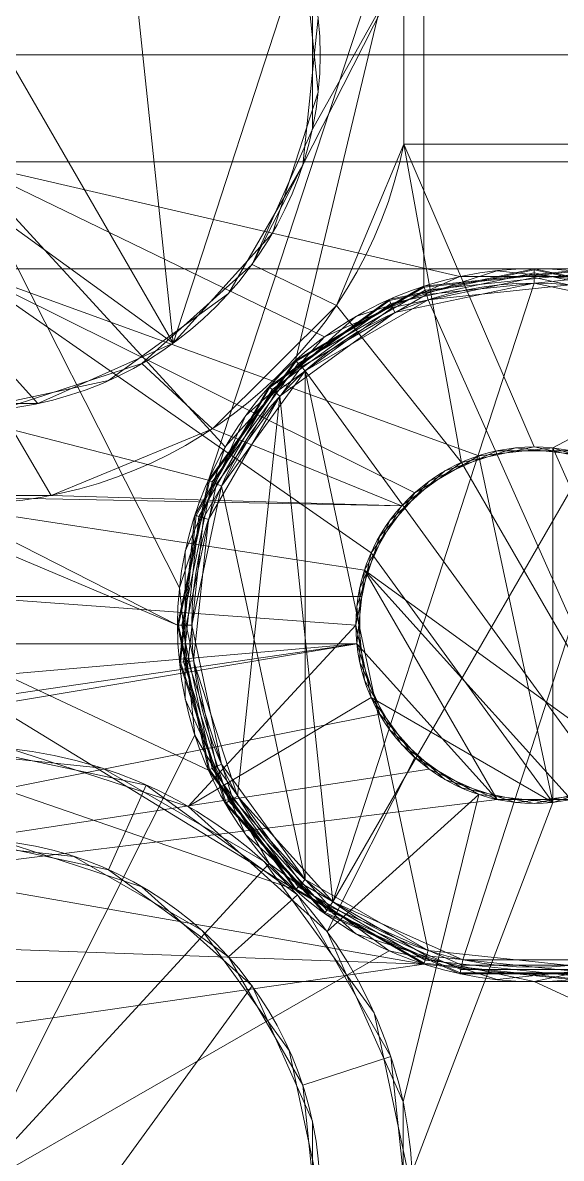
# Model space of a CAD drawing. Header units: millimetres. Extents: x -7.6 to 23.6, y 0 to 40.
# Drawn here: x 8.41 to 12.19, y 24.26 to 32.23 of the extents above; entities that cross this region are included whole.
import ezdxf

# ---------------------------------------------------------------- set-up
doc = ezdxf.new("R2010")
doc.units = ezdxf.units.MM
doc.layers.add('1', color=7, linetype='CONTINUOUS', true_color=0xffffff)

msp = doc.modelspace()

# ---------------------------------------------------------------- linework, layer by layer
at = {"layer": '1', "color": 30, "linetype": 'CONTINUOUS', "lineweight": 13}
for p, q in [((16, 32, 9.6), (0, 32, 9.6)), ((16, 32, 6.4), (0, 32, 6.4)), ((16, 32, 6.4), (0, 32, 6.4)), ((16, 32, 3.2), (0, 32, 3.2)), ((16, 32, 9.6), (8, 32, 9.6)), ((8, 32, 3.6), (16, 32, 3.6)), ((14.5, 30.5, 6.4), (1.5, 30.5, 6.4)), ((14.5, 30.5, 8.6), (1.5, 30.5, 8.6)), ((14.5, 30.5, 3.2), (1.5, 30.5, 3.2)), ((14.5, 30.5, 5.4), (1.5, 30.5, 5.4))]:
    msp.add_line(p, q, dxfattribs=at)
at = {"layer": '1', "color": 253, "linetype": 'CONTINUOUS', "lineweight": 13}
for p, q in [((11.0874, 31.375, 2.2), (11.0874, 31.375)), ((11.0874, 31.375), (14.5, 31.375)), ((11.0874, 31.375, 2.2), (14.5, 31.375, 2.2)), ((1.5, 25.5), (14.5, 25.5)), ((1.5, 25.5, 2.2), (14.5, 25.5, 2.2))]:
    msp.add_line(p, q, dxfattribs=at)
for centre, radius in [((8, 32, 2.2), 2.5), ((12, 28, 3.2), 2.5), ((12, 28, 5), 2.4), ((12, 28, 2.2), 1.25), ((12, 28, 3.75), 1.25)]:
    msp.add_circle(centre, radius, dxfattribs=at)
at = {"layer": '1', "color": 253, "linetype": 'CONTINUOUS', "lineweight": 13, "extrusion": (0, 0, -1)}
for centre in [(-8, 32), (-12, 28, -4.9)]:
    msp.add_circle(centre, 2.5, dxfattribs=at)
at = {"layer": '1', "color": 30, "linetype": 'CONTINUOUS', "lineweight": 13}
for centre, radius in [((12, 28, 9.6), 2.5), ((12, 28, 6.4), 2.5), ((12, 28, 11.4), 2.4), ((12, 28, 8.2), 2.4), ((12, 28, 8.6), 1.25), ((12, 28, 10.15), 1.25), ((12, 28, 5.4), 1.25), ((12, 28, 6.95), 1.25), ((8, 24, 6.4), 3.15), ((8, 24, 3.2), 3.15), ((8, 24, 8.6), 2.5), ((8, 24, 6.4), 2.5), ((8, 24, 5.4), 2.5), ((8, 24, 3.2), 2.5)]:
    msp.add_circle(centre, radius, dxfattribs=at)
at = {"layer": '1', "color": 30, "linetype": 'CONTINUOUS', "lineweight": 13, "extrusion": (0, 0, -1)}
for centre, radius in [((-12, 28, -11.3), 2.5), ((-12, 28, -8.1), 2.5), ((-8, 24, -8.6), 3.15), ((-8, 24, -5.4), 3.15)]:
    msp.add_circle(centre, radius, dxfattribs=at)
at = {"layer": '1', "color": 253, "linetype": 'CONTINUOUS', "lineweight": 13, "extrusion": (0, 0, -1)}
for centre in [(-8, 32, -2.2), (-8, 32)]:
    msp.add_arc(centre, 3.15, 191.44415, 348.55585, dxfattribs=at)
at = {"layer": '1', "color": 30, "linetype": 'CONTINUOUS', "lineweight": 13}
for points in [[(8, 32, 9.6), (16, 32, 9.6), (16, 40, 4.9812), (8, 40, 4.9812)], [(8, 32, 3.6), (8, 40, 3.6), (8.5, 39.5, 3.6), (8.5, 32.5, 3.6)], [(16, 32, 3.6), (8, 32, 3.6), (8.5, 32.5, 3.6), (15.5, 32.5, 3.6)], [(14.5, 30.5, 6.4), (1.5, 30.5, 6.4), (0, 32, 6.4), (16, 32, 6.4)], [(0, 32, 6.4), (0, 32, 9.6), (16, 32, 9.6), (16, 32, 6.4)], [(14.5, 30.5, 3.2), (1.5, 30.5, 3.2), (0, 32, 3.2), (16, 32, 3.2)], [(0, 32, 3.2), (0, 32, 6.4), (16, 32, 6.4), (16, 32, 3.2)], [(16, 32, 3.6), (16, 32, 9.6), (8, 32, 9.6), (8, 32, 3.6)], [(8, 31.25, 9.6), (15.25, 31.25, 9.6), (15.25, 32, 9.6), (8, 32, 9.6)], [(8, 31.25, 6.4), (15.25, 31.25, 6.4), (15.25, 32, 6.4), (8, 32, 6.4)], [(15.25, 31.25, 9.6), (8, 31.25, 9.6), (11.4802, 30.4454, 9.6), (12.5198, 30.4454, 9.6)], [(8, 31.25, 9.6), (10.5305, 30.0225, 9.6), (11.4802, 30.4454, 9.6)], [(8, 31.25, 9.6), (9.5137, 28.2613, 9.6), (9.8349, 29.25, 9.6)], [(9.8349, 29.25, 9.6), (10.5305, 30.0225, 9.6), (8, 31.25, 9.6)], [(8, 31.25, 9.6), (8, 24, 9.6), (9.6224, 27.2275, 9.6), (9.5137, 28.2613, 9.6)], [(15.25, 31.25, 6.4), (8, 31.25, 6.4), (11.4802, 30.4454, 6.4), (12.5198, 30.4454, 6.4)], [(8, 31.25, 6.4), (10.5305, 30.0225, 6.4), (11.4802, 30.4454, 6.4)], [(8, 31.25, 6.4), (9.5137, 28.2613, 6.4), (9.8349, 29.25, 6.4)], [(9.8349, 29.25, 6.4), (10.5305, 30.0225, 6.4), (8, 31.25, 6.4)], [(8, 31.25, 6.4), (8, 24, 6.4), (9.6224, 27.2275, 6.4), (9.5137, 28.2613, 6.4)], [(14.5, 30.5, 6.4), (14.5, 30.5, 8.6), (1.5, 30.5, 8.6), (1.5, 30.5, 6.4)], [(14.5, 30.5, 3.2), (14.5, 30.5, 5.4), (1.5, 30.5, 5.4), (1.5, 30.5, 3.2)], [(8, 30.5, 8.6), (11.1636, 28.9289, 8.6), (10.8581, 28.5084, 8.6)], [(12.1307, 29.2432, 8.6), (11.6137, 29.1888, 8.6), (8, 30.5, 8.6), (14.5, 30.5, 8.6)], [(11.6137, 29.1888, 8.6), (11.1636, 28.9289, 8.6), (8, 30.5, 8.6)], [(10.8581, 28.5084, 8.6), (10.7925, 28.2, 8.6), (8, 28.2, 8.6), (8, 30.5, 8.6)], [(8, 30.5, 5.4), (11.1636, 28.9289, 5.4), (10.8581, 28.5084, 5.4)], [(12.1307, 29.2432, 5.4), (11.6137, 29.1888, 5.4), (8, 30.5, 5.4), (14.5, 30.5, 5.4)], [(11.6137, 29.1888, 5.4), (11.1636, 28.9289, 5.4), (8, 30.5, 5.4)], [(10.8581, 28.5084, 5.4), (10.7925, 28.2, 5.4), (8, 28.2, 5.4), (8, 30.5, 5.4)], [(10.75, 30.1651, 9.6), (10.75, 30.1651, 11.3), (11.7387, 30.4863, 11.3), (11.7387, 30.4863, 9.6)], [(10.75, 30.1651, 6.4), (10.75, 30.1651, 8.1), (11.7387, 30.4863, 8.1), (11.7387, 30.4863, 6.4)], [(11.2298, 30.3704, 11.3383), (12.2605, 30.4787, 11.3383), (12.2613, 30.4863, 11.3), (11.2275, 30.3776, 11.3)], [(11.2298, 30.3704, 8.1383), (12.2605, 30.4787, 8.1383), (12.2613, 30.4863, 8.1), (11.2275, 30.3776, 8.1)], [(11.2365, 30.3498, 11.3707), (12.2583, 30.4572, 11.3707), (12.2605, 30.4787, 11.3383), (11.2298, 30.3704, 11.3383)], [(11.2365, 30.3498, 8.1707), (12.2583, 30.4572, 8.1707), (12.2605, 30.4787, 8.1383), (11.2298, 30.3704, 8.1383)], [(11.2465, 30.3189, 11.3924), (12.2549, 30.4249, 11.3924), (12.2583, 30.4572, 11.3707), (11.2365, 30.3498, 11.3707)], [(11.2465, 30.3189, 8.1924), (12.2549, 30.4249, 8.1924), (12.2583, 30.4572, 8.1707), (11.2365, 30.3498, 8.1707)], [(11.7387, 30.4863, 9.6), (11.7387, 30.4863, 11.3), (12.7725, 30.3776, 11.3), (12.7725, 30.3776, 9.6)], [(11.7387, 30.4863, 6.4), (11.7387, 30.4863, 8.1), (12.7725, 30.3776, 8.1), (12.7725, 30.3776, 6.4)], [(14.5, 30.5, 8.6), (12.625, 29.0825, 8.6), (12.1307, 29.2432, 8.6)], [(14.5, 30.5, 5.4), (12.625, 29.0825, 5.4), (12.1307, 29.2432, 5.4)], [(10.3323, 29.8522, 11.3383), (11.2298, 30.3704, 11.3383), (11.2275, 30.3776, 11.3), (10.3272, 29.8579, 11.3)], [(10.3323, 29.8522, 8.1383), (11.2298, 30.3704, 8.1383), (11.2275, 30.3776, 8.1), (10.3272, 29.8579, 8.1)], [(10.3468, 29.8361, 11.3707), (11.2365, 30.3498, 11.3707), (11.2298, 30.3704, 11.3383), (10.3323, 29.8522, 11.3383)], [(10.3468, 29.8361, 8.1707), (11.2365, 30.3498, 8.1707), (11.2298, 30.3704, 8.1383), (10.3323, 29.8522, 8.1383)], [(11.2584, 30.2825, 11.4), (12.2509, 30.3869, 11.4), (12.2549, 30.4249, 11.3924), (11.2465, 30.3189, 11.3924)], [(11.2584, 30.2825, 8.2), (12.2509, 30.3869, 8.2), (12.2549, 30.4249, 8.1924), (11.2465, 30.3189, 8.1924)], [(13.2, 25.9215, 11.4), (13.2, 30.0785, 11.4), (12.2509, 30.3869, 11.4), (11.2584, 30.2825, 11.4)], [(13.2, 25.9215, 8.2), (13.2, 30.0785, 8.2), (12.2509, 30.3869, 8.2), (11.2584, 30.2825, 8.2)], [(10.3685, 29.812, 11.3924), (11.2465, 30.3189, 11.3924), (11.2365, 30.3498, 11.3707), (10.3468, 29.8361, 11.3707)], [(10.3685, 29.812, 8.1924), (11.2465, 30.3189, 8.1924), (11.2365, 30.3498, 8.1707), (10.3468, 29.8361, 8.1707)], [(10.3941, 29.7835, 11.4), (11.2584, 30.2825, 11.4), (11.2465, 30.3189, 11.3924), (10.3685, 29.812, 11.3924)], [(10.3941, 29.7835, 8.2), (11.2584, 30.2825, 8.2), (11.2465, 30.3189, 8.1924), (10.3685, 29.812, 8.1924)], [(11.2584, 30.2825, 11.4), (10.3941, 29.7835, 11.4), (13.2, 25.9215, 11.4)], [(11.2584, 30.2825, 8.2), (10.3941, 29.7835, 8.2), (13.2, 25.9215, 8.2)], [(9.9775, 29.4695, 9.6), (9.9775, 29.4695, 11.3), (10.75, 30.1651, 11.3), (10.75, 30.1651, 9.6)], [(9.9775, 29.4695, 6.4), (9.9775, 29.4695, 8.1), (10.75, 30.1651, 8.1), (10.75, 30.1651, 6.4)], [(9.7231, 29.0137, 11.3383), (10.3323, 29.8522, 11.3383), (10.3272, 29.8579, 11.3), (9.7161, 29.0168, 11.3)], [(9.7231, 29.0137, 8.1383), (10.3323, 29.8522, 8.1383), (10.3272, 29.8579, 8.1), (9.7161, 29.0168, 8.1)], [(9.7429, 29.0049, 11.3707), (10.3468, 29.8361, 11.3707), (10.3323, 29.8522, 11.3383), (9.7231, 29.0137, 11.3383)], [(9.7429, 29.0049, 8.1707), (10.3468, 29.8361, 8.1707), (10.3323, 29.8522, 8.1383), (9.7231, 29.0137, 8.1383)], [(9.7725, 28.9917, 11.3924), (10.3685, 29.812, 11.3924), (10.3468, 29.8361, 11.3707), (9.7429, 29.0049, 11.3707)], [(9.7725, 28.9917, 8.1924), (10.3685, 29.812, 8.1924), (10.3468, 29.8361, 8.1707), (9.7429, 29.0049, 8.1707)], [(9.8075, 28.9762, 11.4), (10.3941, 29.7835, 11.4), (10.3685, 29.812, 11.3924), (9.7725, 28.9917, 11.3924)], [(9.8075, 28.9762, 8.2), (10.3941, 29.7835, 8.2), (10.3685, 29.812, 8.1924), (9.7725, 28.9917, 8.1924)], [(10.3941, 26.2165, 11.4), (10.3941, 29.7835, 11.4), (9.8075, 28.9762, 11.4)], [(10.3941, 26.2165, 8.2), (10.3941, 29.7835, 8.2), (9.8075, 28.9762, 8.2)], [(10.3941, 29.7835, 11.4), (10.3941, 26.2165, 11.4), (11.2584, 25.7175, 11.4)], [(11.2584, 25.7175, 11.4), (12.2509, 25.6131, 11.4), (13.2, 25.9215, 11.4), (10.3941, 29.7835, 11.4)], [(10.3941, 29.7835, 8.2), (10.3941, 26.2165, 8.2), (11.2584, 25.7175, 8.2)], [(11.2584, 25.7175, 8.2), (12.2509, 25.6131, 8.2), (13.2, 25.9215, 8.2), (10.3941, 29.7835, 8.2)], [(9.5546, 28.5198, 9.6), (9.5546, 28.5198, 11.3), (9.9775, 29.4695, 11.3), (9.9775, 29.4695, 9.6)], [(9.5546, 28.5198, 6.4), (9.5546, 28.5198, 8.1), (9.9775, 29.4695, 8.1), (9.9775, 29.4695, 6.4)], [(11.8693, 29.2432, 8.6), (11.8693, 29.2432, 10.15), (11.375, 29.0825, 10.15), (11.375, 29.0825, 8.6)], [(11.8693, 29.2432, 5.4), (11.8693, 29.2432, 6.95), (11.375, 29.0825, 6.95), (11.375, 29.0825, 5.4)], [(11.6137, 29.1888, 10.15), (12.1307, 29.2432, 10.15), (12.1307, 26.7568, 10.15)], [(11.6137, 29.1888, 6.95), (12.1307, 29.2432, 6.95), (12.1307, 26.7568, 6.95)], [(12.3863, 29.1888, 8.6), (12.3863, 29.1888, 10.15), (11.8693, 29.2432, 10.15), (11.8693, 29.2432, 8.6)], [(12.3863, 29.1888, 5.4), (12.3863, 29.1888, 6.95), (11.8693, 29.2432, 6.95), (11.8693, 29.2432, 5.4)], [(13.0113, 27.2653, 10.15), (12.1307, 29.2432, 10.15), (12.625, 29.0825, 10.15)], [(13.0113, 27.2653, 10.15), (12.625, 26.9175, 10.15), (12.1307, 26.7568, 10.15), (12.1307, 29.2432, 10.15)], [(13.0113, 27.2653, 6.95), (12.1307, 29.2432, 6.95), (12.625, 29.0825, 6.95)], [(13.0113, 27.2653, 6.95), (12.625, 26.9175, 6.95), (12.1307, 26.7568, 6.95), (12.1307, 29.2432, 6.95)], [(12.1307, 26.7568, 10.15), (10.8581, 28.5084, 10.15), (11.1636, 28.9289, 10.15), (11.6137, 29.1888, 10.15)], [(12.1307, 26.7568, 6.95), (10.8581, 28.5084, 6.95), (11.1636, 28.9289, 6.95), (11.6137, 29.1888, 6.95)], [(11.375, 29.0825, 8.6), (11.375, 29.0825, 10.15), (10.9887, 28.7347, 10.15), (10.9887, 28.7347, 8.6)], [(11.375, 29.0825, 5.4), (11.375, 29.0825, 6.95), (10.9887, 28.7347, 6.95), (10.9887, 28.7347, 5.4)], [(9.5076, 28, 11.3383), (9.7231, 29.0137, 11.3383), (9.7161, 29.0168, 11.3), (9.5, 28, 11.3)], [(9.5076, 28, 8.1383), (9.7231, 29.0137, 8.1383), (9.7161, 29.0168, 8.1), (9.5, 28, 8.1)], [(9.5293, 28, 11.3707), (9.7429, 29.0049, 11.3707), (9.7231, 29.0137, 11.3383), (9.5076, 28, 11.3383)], [(9.5293, 28, 8.1707), (9.7429, 29.0049, 8.1707), (9.7231, 29.0137, 8.1383), (9.5076, 28, 8.1383)], [(9.5617, 28, 11.3924), (9.7725, 28.9917, 11.3924), (9.7429, 29.0049, 11.3707), (9.5293, 28, 11.3707)], [(9.5617, 28, 8.1924), (9.7725, 28.9917, 8.1924), (9.7429, 29.0049, 8.1707), (9.5293, 28, 8.1707)], [(9.6, 28, 11.4), (9.8075, 28.9762, 11.4), (9.7725, 28.9917, 11.3924), (9.5617, 28, 11.3924)], [(9.6, 28, 8.2), (9.8075, 28.9762, 8.2), (9.7725, 28.9917, 8.1924), (9.5617, 28, 8.1924)], [(9.8075, 28.9762, 11.4), (9.6, 28, 11.4), (9.8075, 27.0238, 11.4), (10.3941, 26.2165, 11.4)], [(9.8075, 28.9762, 8.2), (9.6, 28, 8.2), (9.8075, 27.0238, 8.2), (10.3941, 26.2165, 8.2)], [(10.9887, 28.7347, 8.6), (10.9887, 28.7347, 10.15), (10.7773, 28.2599, 10.15), (10.7773, 28.2599, 8.6)], [(10.9887, 28.7347, 5.4), (10.9887, 28.7347, 6.95), (10.7773, 28.2599, 6.95), (10.7773, 28.2599, 5.4)], [(9.5546, 27.4802, 9.6), (9.5546, 27.4802, 11.3), (9.5546, 28.5198, 11.3), (9.5546, 28.5198, 9.6)], [(9.5546, 27.4802, 6.4), (9.5546, 27.4802, 8.1), (9.5546, 28.5198, 8.1), (9.5546, 28.5198, 6.4)], [(10.8581, 27.4916, 10.15), (10.75, 28, 10.15), (10.8581, 28.5084, 10.15), (12.1307, 26.7568, 10.15)], [(10.8581, 27.4916, 6.95), (10.75, 28, 6.95), (10.8581, 28.5084, 6.95), (12.1307, 26.7568, 6.95)], [(10.7773, 28.2599, 8.6), (10.7773, 28.2599, 10.15), (10.7773, 27.7401, 10.15), (10.7773, 27.7401, 8.6)], [(10.7773, 28.2599, 5.4), (10.7773, 28.2599, 6.95), (10.7773, 27.7401, 6.95), (10.7773, 27.7401, 5.4)], [(8, 28.2, 8.6), (10.75, 28, 8.6), (9.575, 26.728, 8.6), (8.3293, 27.1327, 8.6)], [(8, 28.2, 8.6), (10.7925, 28.2, 8.6), (10.75, 28, 8.6)], [(8, 28.2, 5.4), (10.75, 28, 5.4), (9.575, 26.728, 5.4), (8.3293, 27.1327, 5.4)], [(8, 28.2, 5.4), (10.7925, 28.2, 5.4), (10.75, 28, 5.4)], [(9.7231, 26.9863, 11.3383), (9.5076, 28, 11.3383), (9.5, 28, 11.3), (9.7161, 26.9832, 11.3)], [(9.7231, 26.9863, 8.1383), (9.5076, 28, 8.1383), (9.5, 28, 8.1), (9.7161, 26.9832, 8.1)], [(9.7429, 26.9951, 11.3707), (9.5293, 28, 11.3707), (9.5076, 28, 11.3383), (9.7231, 26.9863, 11.3383)], [(9.7429, 26.9951, 8.1707), (9.5293, 28, 8.1707), (9.5076, 28, 8.1383), (9.7231, 26.9863, 8.1383)], [(9.7725, 27.0083, 11.3924), (9.5617, 28, 11.3924), (9.5293, 28, 11.3707), (9.7429, 26.9951, 11.3707)], [(9.7725, 27.0083, 8.1924), (9.5617, 28, 8.1924), (9.5293, 28, 8.1707), (9.7429, 26.9951, 8.1707)], [(9.8075, 27.0238, 11.4), (9.6, 28, 11.4), (9.5617, 28, 11.3924), (9.7725, 27.0083, 11.3924)], [(9.8075, 27.0238, 8.2), (9.6, 28, 8.2), (9.5617, 28, 8.1924), (9.7725, 27.0083, 8.1924)], [(9.575, 26.728, 8.6), (10.75, 28, 8.6), (10.8581, 27.4916, 8.6)], [(9.575, 26.728, 5.4), (10.75, 28, 5.4), (10.8581, 27.4916, 5.4)], [(10.7773, 27.7401, 8.6), (10.7773, 27.7401, 10.15), (10.9887, 27.2653, 10.15), (10.9887, 27.2653, 8.6)], [(10.7773, 27.7401, 5.4), (10.7773, 27.7401, 6.95), (10.9887, 27.2653, 6.95), (10.9887, 27.2653, 5.4)], [(10.8581, 27.4916, 8.6), (11.1636, 27.0711, 8.6), (10.5484, 25.8515, 8.6), (9.575, 26.728, 8.6)], [(10.8581, 27.4916, 5.4), (11.1636, 27.0711, 5.4), (10.5484, 25.8515, 5.4), (9.575, 26.728, 5.4)], [(12.1307, 26.7568, 10.15), (11.6137, 26.8112, 10.15), (11.1636, 27.0711, 10.15), (10.8581, 27.4916, 10.15)], [(12.1307, 26.7568, 6.95), (11.6137, 26.8112, 6.95), (11.1636, 27.0711, 6.95), (10.8581, 27.4916, 6.95)], [(9.9775, 26.5305, 9.6), (9.9775, 26.5305, 11.3), (9.5546, 27.4802, 11.3), (9.5546, 27.4802, 9.6)], [(9.9775, 26.5305, 6.4), (9.9775, 26.5305, 8.1), (9.5546, 27.4802, 8.1), (9.5546, 27.4802, 6.4)], [(10.9887, 27.2653, 8.6), (10.9887, 27.2653, 10.15), (11.375, 26.9175, 10.15), (11.375, 26.9175, 8.6)], [(10.9887, 27.2653, 5.4), (10.9887, 27.2653, 6.95), (11.375, 26.9175, 6.95), (11.375, 26.9175, 5.4)], [(10.1421, 26.3272, 9.6), (9.6224, 27.2275, 9.6), (8, 24, 9.6)], [(10.1421, 26.3272, 6.4), (9.6224, 27.2275, 6.4), (8, 24, 6.4)], [(7.6707, 27.1327, 6.4), (7.6707, 27.1327, 8.6), (8.9734, 26.9958, 8.6), (8.9734, 26.9958, 6.4)], [(7.6707, 27.1327, 3.2), (7.6707, 27.1327, 5.4), (8.9734, 26.9958, 5.4), (8.9734, 26.9958, 3.2)], [(8, 27.15, 6.4), (9.2812, 26.8777, 6.4), (9.0168, 26.2839, 6.4), (8, 26.5, 6.4)], [(8, 27.15, 3.2), (9.2812, 26.8777, 3.2), (9.0168, 26.2839, 3.2), (8, 26.5, 3.2)], [(10.3685, 26.188, 11.3924), (9.7725, 27.0083, 11.3924), (9.7429, 26.9951, 11.3707), (10.3468, 26.1639, 11.3707)], [(10.3685, 26.188, 8.1924), (9.7725, 27.0083, 8.1924), (9.7429, 26.9951, 8.1707), (10.3468, 26.1639, 8.1707)], [(10.3941, 26.2165, 11.4), (9.8075, 27.0238, 11.4), (9.7725, 27.0083, 11.3924), (10.3685, 26.188, 11.3924)], [(10.3941, 26.2165, 8.2), (9.8075, 27.0238, 8.2), (9.7725, 27.0083, 8.1924), (10.3685, 26.188, 8.1924)], [(11.1636, 27.0711, 8.6), (11.6137, 26.8112, 8.6), (10.5484, 25.8515, 8.6)], [(11.1636, 27.0711, 5.4), (11.6137, 26.8112, 5.4), (10.5484, 25.8515, 5.4)], [(8.9734, 26.9958, 6.4), (8.9734, 26.9958, 8.6), (10.1078, 26.3409, 8.6), (10.1078, 26.3409, 6.4)], [(8.9734, 26.9958, 3.2), (8.9734, 26.9958, 5.4), (10.1078, 26.3409, 5.4), (10.1078, 26.3409, 3.2)], [(10.3323, 26.1478, 11.3383), (9.7231, 26.9863, 11.3383), (9.7161, 26.9832, 11.3), (10.3272, 26.1421, 11.3)], [(10.3323, 26.1478, 8.1383), (9.7231, 26.9863, 8.1383), (9.7161, 26.9832, 8.1), (10.3272, 26.1421, 8.1)], [(10.3468, 26.1639, 11.3707), (9.7429, 26.9951, 11.3707), (9.7231, 26.9863, 11.3383), (10.3323, 26.1478, 11.3383)], [(10.3468, 26.1639, 8.1707), (9.7429, 26.9951, 8.1707), (9.7231, 26.9863, 8.1383), (10.3323, 26.1478, 8.1383)], [(9.8579, 25.6728, 6.4), (9.0168, 26.2839, 6.4), (9.2812, 26.8777, 6.4), (10.3409, 26.1078, 6.4)], [(9.8579, 25.6728, 3.2), (9.0168, 26.2839, 3.2), (9.2812, 26.8777, 3.2), (10.3409, 26.1078, 3.2)], [(12.1307, 26.7568, 8.6), (12.625, 26.9175, 8.6), (14.5, 24, 8.6), (11.0812, 24, 8.6)], [(12.1307, 26.7568, 5.4), (12.625, 26.9175, 5.4), (14.5, 24, 5.4), (11.0812, 24, 5.4)], [(11.375, 26.9175, 8.6), (11.375, 26.9175, 10.15), (11.8693, 26.7568, 10.15), (11.8693, 26.7568, 8.6)], [(11.375, 26.9175, 5.4), (11.375, 26.9175, 6.95), (11.8693, 26.7568, 6.95), (11.8693, 26.7568, 5.4)], [(11.6137, 26.8112, 8.6), (11.0812, 24.6549, 8.6), (10.5484, 25.8515, 8.6)], [(11.6137, 26.8112, 5.4), (11.0812, 24.6549, 5.4), (10.5484, 25.8515, 5.4)], [(11.0812, 24, 8.6), (11.0812, 24.6549, 8.6), (11.6137, 26.8112, 8.6), (12.1307, 26.7568, 8.6)], [(11.0812, 24, 5.4), (11.0812, 24.6549, 5.4), (11.6137, 26.8112, 5.4), (12.1307, 26.7568, 5.4)], [(11.8693, 26.7568, 8.6), (11.8693, 26.7568, 10.15), (12.3863, 26.8112, 10.15), (12.3863, 26.8112, 8.6)], [(11.8693, 26.7568, 5.4), (11.8693, 26.7568, 6.95), (12.3863, 26.8112, 6.95), (12.3863, 26.8112, 5.4)], [(10.75, 25.8349, 9.6), (10.75, 25.8349, 11.3), (9.9775, 26.5305, 11.3), (9.9775, 26.5305, 9.6)], [(10.75, 25.8349, 6.4), (10.75, 25.8349, 8.1), (9.9775, 26.5305, 8.1), (9.9775, 26.5305, 6.4)], [(7.2275, 21.6224, 8.6), (8.2613, 26.4863, 8.6), (9.25, 26.1651, 8.6), (10.0225, 25.4695, 8.6)], [(7.2275, 21.6224, 5.4), (8.2613, 26.4863, 5.4), (9.25, 26.1651, 5.4), (10.0225, 25.4695, 5.4)], [(8.7725, 26.3776, 6.4), (8.7725, 26.3776, 8.6), (7.7387, 26.4863, 8.6), (7.7387, 26.4863, 6.4)], [(8.7725, 26.3776, 3.2), (8.7725, 26.3776, 5.4), (7.7387, 26.4863, 5.4), (7.7387, 26.4863, 3.2)], [(9.6728, 25.8579, 6.4), (9.6728, 25.8579, 8.6), (8.7725, 26.3776, 8.6), (8.7725, 26.3776, 6.4)], [(9.6728, 25.8579, 3.2), (9.6728, 25.8579, 5.4), (8.7725, 26.3776, 5.4), (8.7725, 26.3776, 3.2)], [(8, 24, 9.6), (10.9832, 25.7161, 9.6), (10.1421, 26.3272, 9.6)], [(8, 24, 6.4), (10.9832, 25.7161, 6.4), (10.1421, 26.3272, 6.4)], [(10.1078, 26.3409, 6.4), (10.1078, 26.3409, 8.6), (10.8777, 25.2812, 8.6), (10.8777, 25.2812, 6.4)], [(10.1078, 26.3409, 3.2), (10.1078, 26.3409, 5.4), (10.8777, 25.2812, 5.4), (10.8777, 25.2812, 3.2)], [(11.2584, 25.7175, 11.4), (10.3941, 26.2165, 11.4), (10.3685, 26.188, 11.3924), (11.2465, 25.6811, 11.3924)], [(11.2584, 25.7175, 8.2), (10.3941, 26.2165, 8.2), (10.3685, 26.188, 8.1924), (11.2465, 25.6811, 8.1924)], [(11.2298, 25.6296, 11.3383), (10.3323, 26.1478, 11.3383), (10.3272, 26.1421, 11.3), (11.2275, 25.6224, 11.3)], [(11.2298, 25.6296, 8.1383), (10.3323, 26.1478, 8.1383), (10.3272, 26.1421, 8.1), (11.2275, 25.6224, 8.1)], [(11.2365, 25.6502, 11.3707), (10.3468, 26.1639, 11.3707), (10.3323, 26.1478, 11.3383), (11.2298, 25.6296, 11.3383)], [(11.2365, 25.6502, 8.1707), (10.3468, 26.1639, 8.1707), (10.3323, 26.1478, 8.1383), (11.2298, 25.6296, 8.1383)], [(11.2465, 25.6811, 11.3924), (10.3685, 26.188, 11.3924), (10.3468, 26.1639, 11.3707), (11.2365, 25.6502, 11.3707)], [(11.2465, 25.6811, 8.1924), (10.3685, 26.188, 8.1924), (10.3468, 26.1639, 8.1707), (11.2365, 25.6502, 8.1707)], [(10.3409, 26.1078, 6.4), (10.9958, 24.9734, 6.4), (10.3776, 24.7725, 6.4), (9.8579, 25.6728, 6.4)], [(10.3409, 26.1078, 3.2), (10.9958, 24.9734, 3.2), (10.3776, 24.7725, 3.2), (9.8579, 25.6728, 3.2)], [(10.2839, 25.0168, 6.4), (10.2839, 25.0168, 8.6), (9.6728, 25.8579, 8.6), (9.6728, 25.8579, 6.4)], [(10.2839, 25.0168, 3.2), (10.2839, 25.0168, 5.4), (9.6728, 25.8579, 5.4), (9.6728, 25.8579, 3.2)], [(11.7387, 25.5137, 9.6), (11.7387, 25.5137, 11.3), (10.75, 25.8349, 11.3), (10.75, 25.8349, 9.6)], [(11.7387, 25.5137, 6.4), (11.7387, 25.5137, 8.1), (10.75, 25.8349, 8.1), (10.75, 25.8349, 6.4)], [(8, 24, 9.6), (15.25, 24, 9.6), (12, 25.5, 9.6), (10.9832, 25.7161, 9.6)], [(8, 24, 6.4), (15.25, 24, 6.4), (12, 25.5, 6.4), (10.9832, 25.7161, 6.4)], [(12.2549, 25.5751, 11.3924), (11.2465, 25.6811, 11.3924), (11.2365, 25.6502, 11.3707), (12.2583, 25.5428, 11.3707)], [(12.2549, 25.5751, 8.1924), (11.2465, 25.6811, 8.1924), (11.2365, 25.6502, 8.1707), (12.2583, 25.5428, 8.1707)], [(12.2509, 25.6131, 11.4), (11.2584, 25.7175, 11.4), (11.2465, 25.6811, 11.3924), (12.2549, 25.5751, 11.3924)], [(12.2509, 25.6131, 8.2), (11.2584, 25.7175, 8.2), (11.2465, 25.6811, 8.1924), (12.2549, 25.5751, 8.1924)], [(13.0168, 25.7161, 9.6), (12, 25.5, 9.6), (15.25, 24, 9.6)], [(13.0168, 25.7161, 6.4), (12, 25.5, 6.4), (15.25, 24, 6.4)], [(12.2605, 25.5213, 11.3383), (11.2298, 25.6296, 11.3383), (11.2275, 25.6224, 11.3), (12.2613, 25.5137, 11.3)], [(12.2605, 25.5213, 8.1383), (11.2298, 25.6296, 8.1383), (11.2275, 25.6224, 8.1), (12.2613, 25.5137, 8.1)], [(12.2583, 25.5428, 11.3707), (11.2365, 25.6502, 11.3707), (11.2298, 25.6296, 11.3383), (12.2605, 25.5213, 11.3383)], [(12.2583, 25.5428, 8.1707), (11.2365, 25.6502, 8.1707), (11.2298, 25.6296, 8.1383), (12.2605, 25.5213, 8.1383)], [(12.7725, 25.6224, 9.6), (12.7725, 25.6224, 11.3), (11.7387, 25.5137, 11.3), (11.7387, 25.5137, 9.6)], [(12.7725, 25.6224, 6.4), (12.7725, 25.6224, 8.1), (11.7387, 25.5137, 8.1), (11.7387, 25.5137, 6.4)], [(7.2275, 21.6224, 8.6), (10.0225, 25.4695, 8.6), (10.4454, 24.5198, 8.6), (10.4454, 23.4802, 8.6)], [(7.2275, 21.6224, 5.4), (10.0225, 25.4695, 5.4), (10.4454, 24.5198, 5.4), (10.4454, 23.4802, 5.4)], [(10.8777, 25.2812, 6.4), (10.8777, 25.2812, 8.6), (11.15, 24, 8.6), (11.15, 24, 6.4)], [(10.8777, 25.2812, 3.2), (10.8777, 25.2812, 5.4), (11.15, 24, 5.4), (11.15, 24, 3.2)], [(10.5, 24, 6.4), (10.5, 24, 8.6), (10.2839, 25.0168, 8.6), (10.2839, 25.0168, 6.4)], [(10.5, 24, 3.2), (10.5, 24, 5.4), (10.2839, 25.0168, 5.4), (10.2839, 25.0168, 3.2)], [(10.9958, 24.9734, 6.4), (11.1327, 23.6707, 6.4), (10.4863, 23.7387, 6.4), (10.3776, 24.7725, 6.4)], [(10.9958, 24.9734, 3.2), (11.1327, 23.6707, 3.2), (10.4863, 23.7387, 3.2), (10.3776, 24.7725, 3.2)]]:
    msp.add_3dface(points, dxfattribs=at)
at = {"layer": '1', "color": 253, "linetype": 'CONTINUOUS', "lineweight": 13}
for points in [[(5.25, 30.1651, 3.2), (10.3272, 34.1421, 3.2), (9.7161, 34.9832, 3.2), (4.2613, 33.5137, 3.2)], [(9.4695, 29.9775, 2.2), (6.9832, 34.2839, 2.2), (8, 34.5, 2.2), (9.0168, 34.2839, 2.2)], [(5.6224, 32.7725, 2.2), (6.1421, 33.6728, 2.2), (6.9832, 34.2839, 2.2), (9.4695, 29.9775, 2.2)], [(9.4695, 29.9775, 2.2), (9.0168, 34.2839, 2.2), (9.8579, 33.6728, 2.2), (10.3776, 32.7725, 2.2)], [(9.7161, 29.0168, 3.2), (11.2275, 33.6224, 3.2), (10.3272, 34.1421, 3.2), (5.25, 30.1651, 3.2)], [(11.2275, 33.6224, 3.2), (9.7161, 29.0168, 3.2), (10.3272, 29.8579, 3.2)], [(10.3272, 29.8579, 3.2), (11.2275, 30.3776, 3.2), (11.2275, 33.6224, 3.2)], [(12.2613, 33.5137, 3.2), (11.2275, 33.6224, 3.2), (11.2275, 30.3776, 3.2), (12.2613, 30.4863, 3.2)], [(5.6224, 32.7725, 2.2), (9.4695, 29.9775, 2.2), (8.5198, 29.5546, 2.2)], [(8.5198, 29.5546, 2.2), (7.4802, 29.5546, 2.2), (6.5305, 29.9775, 2.2), (5.6224, 32.7725, 2.2)], [(10.3776, 32.7725, 2.2), (10.4863, 31.7387, 2.2), (10.1651, 30.75, 2.2), (9.4695, 29.9775, 2.2)], [(11.0874, 32.625), (10.0225, 30.5305), (10.4454, 31.4802)], [(10.0225, 30.5305), (11.0874, 32.625), (11.0874, 31.375), (10.6149, 30.2436)], [(11.0874, 32.625), (10.4454, 31.4802), (10.4454, 32.5198)], [(11.0874, 32.625), (14.5, 32.625), (14.5, 31.375), (11.0874, 31.375)], [(10.3776, 31.2275), (10.3776, 31.2275, 2.2), (10.4863, 32.2613, 2.2), (10.4863, 32.2613)], [(10.6149, 30.2436, 2.2), (11.0874, 31.375, 2.2), (11.4916, 29.1419, 2.2)], [(11.0874, 31.375), (11.0874, 31.375, 2.2), (10.6149, 30.2436, 2.2), (10.6149, 30.2436)], [(11.0874, 31.375, 2.2), (12, 29.25, 2.2), (11.4916, 29.1419, 2.2)], [(12.5084, 29.1419, 2.2), (12, 29.25, 2.2), (11.0874, 31.375, 2.2), (14.5, 31.375, 2.2)], [(11.0874, 31.375, 2.2), (11.0874, 31.375), (14.5, 31.375), (14.5, 31.375, 2.2)], [(9.8579, 30.3272), (9.8579, 30.3272, 2.2), (10.3776, 31.2275, 2.2), (10.3776, 31.2275)], [(10.6149, 30.2436), (9.7462, 29.3783), (9.25, 29.8349), (10.0225, 30.5305)], [(10.5305, 30.0225, 3.2), (10.5305, 30.0225, 4.9), (11.4802, 30.4454, 4.9), (11.4802, 30.4454, 3.2)], [(10.9863, 30.2769, 4.9383), (12, 30.4924, 4.9383), (12, 30.5, 4.9), (10.9832, 30.2839, 4.9)], [(10.9951, 30.2571, 4.9707), (12, 30.4707, 4.9707), (12, 30.4924, 4.9383), (10.9863, 30.2769, 4.9383)], [(11.0083, 30.2275, 4.9924), (12, 30.4383, 4.9924), (12, 30.4707, 4.9707), (10.9951, 30.2571, 4.9707)], [(11.0238, 30.1925, 5), (12, 30.4, 5), (12, 30.4383, 4.9924), (11.0083, 30.2275, 4.9924)], [(11.4802, 30.4454, 3.2), (11.4802, 30.4454, 4.9), (12.5198, 30.4454, 4.9), (12.5198, 30.4454, 3.2)], [(12, 30.4924, 4.9383), (13.0137, 30.2769, 4.9383), (13.0168, 30.2839, 4.9), (12, 30.5, 4.9)], [(12, 30.4707, 4.9707), (13.0049, 30.2571, 4.9707), (13.0137, 30.2769, 4.9383), (12, 30.4924, 4.9383)], [(12, 30.4383, 4.9924), (12.9917, 30.2275, 4.9924), (13.0049, 30.2571, 4.9707), (12, 30.4707, 4.9707)], [(12, 30.4, 5), (12.9762, 30.1925, 5), (12.9917, 30.2275, 4.9924), (12, 30.4383, 4.9924)], [(12, 30.4, 5), (11.0238, 30.1925, 5), (10.2165, 29.6059, 5), (10.5893, 26.0584, 5)], [(10.5893, 26.0584, 5), (12.9762, 30.1925, 5), (12, 30.4, 5)], [(9.0168, 29.7161), (9.0168, 29.7161, 2.2), (9.8579, 30.3272, 2.2), (9.8579, 30.3272)], [(10.1478, 29.6677, 4.9383), (10.9863, 30.2769, 4.9383), (10.9832, 30.2839, 4.9), (10.1421, 29.6728, 4.9)], [(10.1639, 29.6532, 4.9707), (10.9951, 30.2571, 4.9707), (10.9863, 30.2769, 4.9383), (10.1478, 29.6677, 4.9383)], [(9.7462, 29.3783, 2.2), (10.6149, 30.2436, 2.2), (11.4916, 29.1419, 2.2), (11.0711, 28.8364, 2.2)], [(10.6149, 30.2436), (10.6149, 30.2436, 2.2), (9.7462, 29.3783, 2.2), (9.7462, 29.3783)], [(10.188, 29.6315, 4.9924), (11.0083, 30.2275, 4.9924), (10.9951, 30.2571, 4.9707), (10.1639, 29.6532, 4.9707)], [(10.2165, 29.6059, 5), (11.0238, 30.1925, 5), (11.0083, 30.2275, 4.9924), (10.188, 29.6315, 4.9924)], [(5.25, 30.1651, 3.2), (9.5, 28, 3.2), (9.7161, 29.0168, 3.2)], [(9.5, 28, 3.2), (5.25, 30.1651, 3.2), (6.0225, 29.4695, 3.2)], [(12.9762, 30.1925, 5), (10.5893, 26.0584, 5), (11.501, 25.6524, 5)], [(11.501, 25.6524, 5), (12.499, 25.6524, 5), (13.4107, 26.0584, 5), (12.9762, 30.1925, 5)], [(9.8349, 29.25, 3.2), (9.8349, 29.25, 4.9), (10.5305, 30.0225, 4.9), (10.5305, 30.0225, 3.2)], [(8.2613, 29.5137), (9.25, 29.8349), (9.7462, 29.3783), (8.613, 28.9102)], [(8, 29.5), (8, 29.5, 2.2), (9.0168, 29.7161, 2.2), (9.0168, 29.7161)], [(9.6296, 28.7702, 4.9383), (10.1478, 29.6677, 4.9383), (10.1421, 29.6728, 4.9), (9.6224, 28.7725, 4.9)], [(9.6502, 28.7635, 4.9707), (10.1639, 29.6532, 4.9707), (10.1478, 29.6677, 4.9383), (9.6296, 28.7702, 4.9383)], [(9.6811, 28.7535, 4.9924), (10.188, 29.6315, 4.9924), (10.1639, 29.6532, 4.9707), (9.6502, 28.7635, 4.9707)], [(8.613, 28.9102), (7.387, 28.9102), (7.2275, 29.6224), (8.2613, 29.5137)], [(10.2165, 29.6059, 5), (9.7175, 28.7416, 5), (9.6131, 27.7491, 5), (9.9215, 26.8, 5)], [(9.7175, 28.7416, 5), (10.2165, 29.6059, 5), (10.188, 29.6315, 4.9924), (9.6811, 28.7535, 4.9924)], [(9.9215, 26.8, 5), (10.5893, 26.0584, 5), (10.2165, 29.6059, 5)], [(6.0225, 29.4695, 3.2), (6.4454, 28.5198, 3.2), (9.7161, 26.9832, 3.2), (9.5, 28, 3.2)], [(11.0711, 28.8364, 2.2), (8.613, 28.9102, 2.2), (9.7462, 29.3783, 2.2)], [(9.7462, 29.3783), (9.7462, 29.3783, 2.2), (8.613, 28.9102, 2.2), (8.613, 28.9102)], [(9.5137, 28.2613, 3.2), (9.5137, 28.2613, 4.9), (9.8349, 29.25, 4.9), (9.8349, 29.25, 3.2)], [(12.7347, 26.9887, 3.75), (11.4916, 29.1419, 3.75), (12, 29.25, 3.75), (12.5084, 29.1419, 3.75)], [(11.7401, 29.2227, 2.2), (11.7401, 29.2227, 3.75), (11.2653, 29.0113, 3.75), (11.2653, 29.0113, 2.2)], [(12.2599, 29.2227, 2.2), (12.2599, 29.2227, 3.75), (11.7401, 29.2227, 3.75), (11.7401, 29.2227, 2.2)], [(10.8112, 28.3863, 3.75), (11.0711, 28.8364, 3.75), (11.4916, 29.1419, 3.75), (12.7347, 26.9887, 3.75)], [(11.2653, 29.0113, 2.2), (11.2653, 29.0113, 3.75), (10.9175, 28.625, 3.75), (10.9175, 28.625, 2.2)], [(7.387, 28.9102, 2.2), (10.8112, 28.3863, 2.2), (10.7568, 27.8693, 2.2), (5.2432, 27.8693, 2.2)], [(7.387, 28.9102, 2.2), (11.0711, 28.8364, 2.2), (10.8112, 28.3863, 2.2)], [(11.0711, 28.8364, 2.2), (7.387, 28.9102, 2.2), (8.613, 28.9102, 2.2)], [(8.613, 28.9102), (8.613, 28.9102, 2.2), (7.387, 28.9102, 2.2), (7.387, 28.9102)], [(9.5213, 27.7395, 4.9383), (9.6296, 28.7702, 4.9383), (9.6224, 28.7725, 4.9), (9.5137, 27.7387, 4.9)], [(9.5428, 27.7417, 4.9707), (9.6502, 28.7635, 4.9707), (9.6296, 28.7702, 4.9383), (9.5213, 27.7395, 4.9383)], [(9.5751, 27.7451, 4.9924), (9.6811, 28.7535, 4.9924), (9.6502, 28.7635, 4.9707), (9.5428, 27.7417, 4.9707)], [(9.6131, 27.7491, 5), (9.7175, 28.7416, 5), (9.6811, 28.7535, 4.9924), (9.5751, 27.7451, 4.9924)], [(10.9175, 28.625, 2.2), (10.9175, 28.625, 3.75), (10.7568, 28.1307, 3.75), (10.7568, 28.1307, 2.2)], [(10.3272, 26.1421, 3.2), (6.4454, 28.5198, 3.2), (6.4454, 27.4802, 3.2)], [(6.4454, 28.5198, 3.2), (10.3272, 26.1421, 3.2), (9.7161, 26.9832, 3.2)], [(10.7568, 27.8693, 3.75), (10.8112, 28.3863, 3.75), (11.7401, 26.7773, 3.75)], [(10.8112, 28.3863, 3.75), (12.2599, 26.7773, 3.75), (11.7401, 26.7773, 3.75)], [(10.8112, 28.3863, 3.75), (12.7347, 26.9887, 3.75), (12.2599, 26.7773, 3.75)], [(9.6224, 27.2275, 3.2), (9.6224, 27.2275, 4.9), (9.5137, 28.2613, 4.9), (9.5137, 28.2613, 3.2)], [(10.7568, 28.1307, 2.2), (10.7568, 28.1307, 3.75), (10.8112, 27.6137, 3.75), (10.8112, 27.6137, 2.2)], [(4.2599, 26.7773, 2.2), (10.7568, 27.8693, 2.2), (10.9175, 27.375, 2.2), (1.5, 25.5, 2.2)], [(10.7568, 27.8693, 2.2), (4.2599, 26.7773, 2.2), (4.7347, 26.9887, 2.2)], [(4.7347, 26.9887, 2.2), (5.0825, 27.375, 2.2), (10.7568, 27.8693, 2.2)], [(10.7568, 27.8693, 2.2), (5.0825, 27.375, 2.2), (5.2432, 27.8693, 2.2)], [(11.7401, 26.7773, 3.75), (11.2653, 26.9887, 3.75), (10.9175, 27.375, 3.75), (10.7568, 27.8693, 3.75)], [(9.8415, 26.7538, 4.9383), (9.5213, 27.7395, 4.9383), (9.5137, 27.7387, 4.9), (9.8349, 26.75, 4.9)], [(9.8603, 26.7646, 4.9707), (9.5428, 27.7417, 4.9707), (9.5213, 27.7395, 4.9383), (9.8415, 26.7538, 4.9383)], [(9.8884, 26.7809, 4.9924), (9.5751, 27.7451, 4.9924), (9.5428, 27.7417, 4.9707), (9.8603, 26.7646, 4.9707)], [(9.9215, 26.8, 5), (9.6131, 27.7491, 5), (9.5751, 27.7451, 4.9924), (9.8884, 26.7809, 4.9924)], [(10.8112, 27.6137, 2.2), (10.8112, 27.6137, 3.75), (11.0711, 27.1636, 3.75), (11.0711, 27.1636, 2.2)], [(6.4454, 27.4802, 3.2), (6.0225, 26.5305, 3.2), (11.2275, 25.6224, 3.2), (10.3272, 26.1421, 3.2)], [(1.5, 25.5, 2.2), (10.9175, 27.375, 2.2), (11.2653, 26.9887, 2.2)], [(10.1421, 26.3272, 3.2), (10.1421, 26.3272, 4.9), (9.6224, 27.2275, 4.9), (9.6224, 27.2275, 3.2)], [(11.0711, 27.1636, 2.2), (11.0711, 27.1636, 3.75), (11.4916, 26.8581, 3.75), (11.4916, 26.8581, 2.2)], [(1.5, 25.5, 2.2), (11.2653, 26.9887, 2.2), (11.7401, 26.7773, 2.2)], [(11.4916, 26.8581, 2.2), (11.4916, 26.8581, 3.75), (12, 26.75, 3.75), (12, 26.75, 2.2)], [(12, 26.75, 2.2), (12, 26.75, 3.75), (12.5084, 26.8581, 3.75), (12.5084, 26.8581, 2.2)], [(14.5, 25.5, 2.2), (1.5, 25.5, 2.2), (11.7401, 26.7773, 2.2), (12.2599, 26.7773, 2.2)], [(10.5668, 26.0274, 4.9924), (9.8884, 26.7809, 4.9924), (9.8603, 26.7646, 4.9707), (10.5478, 26.0012, 4.9707)], [(10.5893, 26.0584, 5), (9.9215, 26.8, 5), (9.8884, 26.7809, 4.9924), (10.5668, 26.0274, 4.9924)], [(10.535, 25.9836, 4.9383), (9.8415, 26.7538, 4.9383), (9.8349, 26.75, 4.9), (10.5305, 25.9775, 4.9)], [(10.5478, 26.0012, 4.9707), (9.8603, 26.7646, 4.9707), (9.8415, 26.7538, 4.9383), (10.535, 25.9836, 4.9383)], [(11.2275, 25.6224, 3.2), (6.0225, 26.5305, 3.2), (5.25, 25.8349, 3.2)], [(10.9832, 25.7161, 3.2), (10.9832, 25.7161, 4.9), (10.1421, 26.3272, 4.9), (10.1421, 26.3272, 3.2)], [(11.501, 25.6524, 5), (10.5893, 26.0584, 5), (10.5668, 26.0274, 4.9924), (11.4931, 25.615, 4.9924)], [(11.4818, 25.5621, 4.9383), (10.535, 25.9836, 4.9383), (10.5305, 25.9775, 4.9), (11.4802, 25.5546, 4.9)], [(11.4863, 25.5833, 4.9707), (10.5478, 26.0012, 4.9707), (10.535, 25.9836, 4.9383), (11.4818, 25.5621, 4.9383)], [(11.4931, 25.615, 4.9924), (10.5668, 26.0274, 4.9924), (10.5478, 26.0012, 4.9707), (11.4863, 25.5833, 4.9707)], [(5.25, 25.8349, 3.2), (4.2613, 25.5137, 3.2), (0, 24, 3.2), (11.2275, 25.6224, 3.2)], [(12, 25.5, 3.2), (12, 25.5, 4.9), (10.9832, 25.7161, 4.9), (10.9832, 25.7161, 3.2)], [(13.0168, 25.7161, 3.2), (13.0168, 25.7161, 4.9), (12, 25.5, 4.9), (12, 25.5, 3.2)], [(12.2613, 25.5137, 3.2), (11.2275, 25.6224, 3.2), (0, 24, 3.2), (16, 24, 3.2)], [(12.5137, 25.5833, 4.9707), (11.4863, 25.5833, 4.9707), (11.4818, 25.5621, 4.9383), (12.5182, 25.5621, 4.9383)], [(12.5069, 25.615, 4.9924), (11.4931, 25.615, 4.9924), (11.4863, 25.5833, 4.9707), (12.5137, 25.5833, 4.9707)], [(12.499, 25.6524, 5), (11.501, 25.6524, 5), (11.4931, 25.615, 4.9924), (12.5069, 25.615, 4.9924)], [(16, 24), (0, 24), (1.5, 25.5), (14.5, 25.5)], [(1.5, 25.5), (1.5, 25.5, 2.2), (14.5, 25.5, 2.2), (14.5, 25.5)], [(12.5182, 25.5621, 4.9383), (11.4818, 25.5621, 4.9383), (11.4802, 25.5546, 4.9), (12.5198, 25.5546, 4.9)]]:
    msp.add_3dface(points, dxfattribs=at)

doc.saveas('drawing.dxf')
